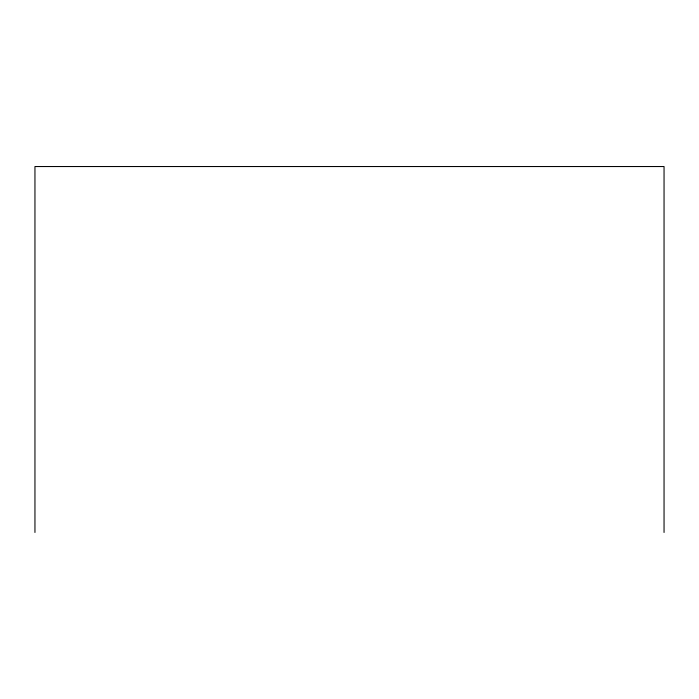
<?xml version="1.0" encoding="UTF-8"?>
<svg xmlns="http://www.w3.org/2000/svg" width="699" height="699" viewBox="0 0 699 699"><rect width="100%" height="100%" fill="white"/><g stroke="black" fill="none" stroke-linecap="round" stroke-linejoin="round"><path stroke-width="1.05" d="M664.05 532.463L664.05 166.537L34.95 166.537L34.95 532.463"/></g></svg>
